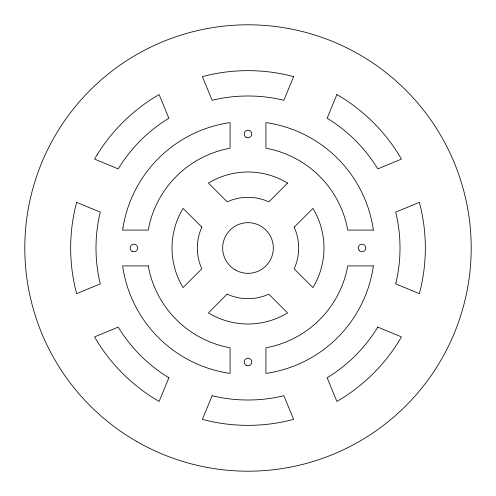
<?xml version="1.0" encoding="UTF-8"?>
<svg xmlns="http://www.w3.org/2000/svg" width="496" height="496" viewBox="0 0 496 496"><rect width="100%" height="100%" fill="white"/><g stroke="black" fill="none" stroke-linecap="round" stroke-linejoin="round"><path stroke-width="0.74" d="M294.184 227.156L312.889 208.444L313.819 210A76.006 76.006 0 0 1 313.819 286L312.889 287.556L294.153 268.906L294.816 267.387A50.673 50.673 0 0 0 294.81 228.606L294.153 227.087M123.02 227.366L122.611 230.088L148.273 230.088L148.608 228.228A101.339 101.339 0 0 1 228.228 148.608L230.088 148.273L230.088 122.611L227.366 123.02A126.672 126.672 0 0 0 123.02 227.366M373.389 265.912L372.98 268.634A126.672 126.672 0 0 1 268.634 372.98L265.912 373.389L265.912 347.727L267.772 347.392A101.339 101.339 0 0 0 347.392 267.772L347.727 265.912L373.389 265.912M76.638 202.356L75.287 207.731A177.345 177.345 0 0 0 75.287 288.269L76.638 293.644L100.297 283.848L99.963 282.515A152.012 152.012 0 0 1 99.963 213.485L100.297 212.152L76.638 202.356M396.037 282.515L395.703 283.848L419.362 293.644L420.713 288.269A177.345 177.345 0 0 0 420.713 207.731L419.362 202.356L395.703 212.152L396.037 213.485A152.012 152.012 0 0 1 396.037 282.515M168.907 377.791L159.104 401.45L154.349 398.598A177.345 177.345 0 0 1 97.402 341.651L94.55 336.896L118.209 327.093L118.916 328.271A152.012 152.012 0 0 0 167.729 377.084L168.907 377.791M293.644 76.638L283.848 100.297L282.515 99.963A152.012 152.012 0 0 0 213.485 99.963L212.152 100.297L202.356 76.638L207.731 75.287A177.345 177.345 0 0 1 288.269 75.287L293.644 76.638M212.152 395.703L202.356 419.362L207.731 420.713A177.345 177.345 0 0 0 288.269 420.713L293.644 419.362L283.848 395.703L282.515 396.037A152.012 152.012 0 0 1 213.485 396.037L212.152 395.703M336.896 94.55L327.093 118.209L328.271 118.916A152.012 152.012 0 0 1 377.084 167.729L377.791 168.907L401.45 159.104L398.598 154.349A177.345 177.345 0 0 0 341.651 97.402L336.896 94.55M201.847 227.094L201.184 228.613A50.673 50.673 0 0 0 201.19 267.394L201.816 268.844L183.111 287.556L182.181 286A76.006 76.006 0 0 1 182.181 210L183.111 208.444L201.847 227.094M97.402 154.349L94.55 159.104L118.209 168.907L118.916 167.729A152.012 152.012 0 0 1 167.729 118.916L168.907 118.209L159.104 94.55L154.349 97.402A177.345 177.345 0 0 0 97.402 154.349M377.791 327.093L377.084 328.271A152.012 152.012 0 0 1 328.271 377.084L327.093 377.791L336.896 401.45L341.651 398.598A177.345 177.345 0 0 0 398.598 341.651L401.45 336.896L377.791 327.093M287.556 183.111L268.906 201.847L267.387 201.184A50.673 50.673 0 0 0 228.606 201.19L227.156 201.816L208.444 183.111L210 182.181A76.006 76.006 0 0 1 286 182.181L287.556 183.111M227.094 294.153L208.444 312.889L210 313.819A76.006 76.006 0 0 0 286 313.819L287.556 312.889L268.844 294.184L267.394 294.81A50.673 50.673 0 0 1 228.613 294.816L227.094 294.153M373.389 230.088L347.727 230.088L347.392 228.228A101.339 101.339 0 0 0 267.772 148.608L265.912 148.273L265.912 122.611L268.634 123.02A126.672 126.672 0 0 1 372.98 227.366L373.389 230.088M148.273 265.912L122.611 265.912L123.02 268.634A126.672 126.672 0 0 0 227.366 372.98L230.088 373.389L230.088 347.727L228.228 347.392A101.339 101.339 0 0 1 148.608 267.772L148.273 265.912M136.4 441.297A223.2 223.2 0 0 0 471.2 248A223.2 223.2 0 0 0 136.4 54.703A223.2 223.2 0 0 0 136.4 441.297M246.103 365.298A3.801 3.801 0 0 0 251.801 362.006A3.801 3.801 0 0 0 246.103 358.713A3.801 3.801 0 0 0 246.103 365.298M246.103 137.287A3.801 3.801 0 0 0 251.801 133.994A3.801 3.801 0 0 0 246.103 130.702A3.801 3.801 0 0 0 246.103 137.287M359.321 250.678A3.801 3.801 0 0 0 365.676 248.98A3.801 3.801 0 0 0 361.026 244.323A3.801 3.801 0 0 0 359.321 250.678M235.333 269.942A25.333 25.333 0 0 0 273.333 248A25.333 25.333 0 0 0 235.333 226.058A25.333 25.333 0 0 0 235.333 269.942M132.035 251.292A3.801 3.801 0 0 0 137.739 248A3.801 3.801 0 0 0 132.035 244.708A3.801 3.801 0 0 0 132.035 251.292"/></g></svg>
